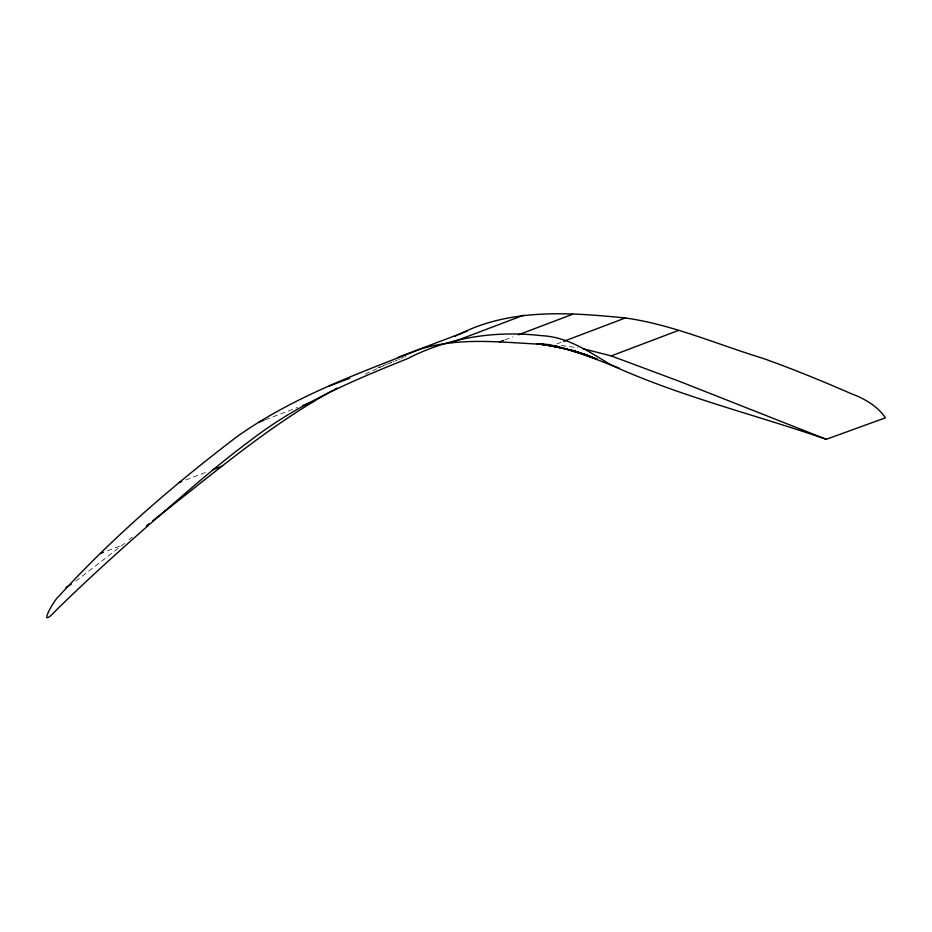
<?xml version="1.0" encoding="UTF-8"?>
<svg xmlns="http://www.w3.org/2000/svg" width="932" height="932" viewBox="0 0 932 932"><rect width="100%" height="100%" fill="white"/><g stroke="black" fill="none" stroke-linecap="round" stroke-linejoin="round"><path stroke-width="0.7" stroke-dasharray="4.66 3.5" d="M124.62 543.356L74.793 581.952M128.977 539.838L132.274 537.182M365.286 374.058L377.856 368.303M379.009 367.802L384.776 365.286M388.26 363.806L391.743 362.338L378.159 367.488M392.92 361.849L394.096 361.36M395.285 360.87L397.649 359.88M398.826 359.391L400.003 358.902M401.191 358.412L403.556 357.422M404.733 356.933L405.921 356.443M265.375 419.691L297.564 407.494M504.829 339.947L512.95 336.871M185.736 479.98L205.856 472.349M556.963 343.885L560.982 342.37M107.553 550.765L122.453 545.115M561.367 345.504L577.933 347.764"/><path stroke-width="1.4" d="M549.577 344.595C506.717 343.186 462.307 336.149 420.518 349.081C357.294 373.779 292.333 397.253 236.6 436.933C173.492 485.059 112.621 537.391 59.031 596.026C54.254 599.276 36.278 631.453 55.442 610.961C100.12 566.971 147.664 525.799 195.138 484.826C213.708 469.006 232.627 453.569 252.257 439.089C298.822 403.323 353.345 380.442 407.424 358.692C448.816 337.372 495.626 330.336 541.632 335.683C568.205 336.906 589.537 352.121 611.392 365.158C680.337 396.578 754.757 414.53 826.265 439.298L885.4 417.827C877.338 405.863 864.418 398.593 851.184 393.665C822.094 380.978 792.701 368.944 762.795 358.296C717.174 344.409 672.776 324.627 625.337 317.963C569.219 312.418 510.258 308.038 458.497 334.693M146.534 525.73L149.097 523.679M152.533 520.93C211.098 475.565 267.531 426.367 332.736 390.531M71.181 584.329L65.974 587.486M334.215 389.727L337.198 388.12M454.944 336.161L456.715 335.427M398.255 357.247L467.375 331.046M329.299 386.011L349.663 378.299M451.344 342.615L523.691 315.191M258.665 422.243L264.024 420.204M302.923 405.455L313.665 401.389M499.412 342.009L503.466 340.46M518.355 334.821L572.493 314.294M179.026 482.52L181.705 481.506M212.566 469.81L221.956 466.245M563.662 341.345L625.337 317.963M582.675 348.626L611.229 355.908L678.519 330.406M100.773 553.328L103.487 552.303M536.844 343.803L556.73 345.923M539.022 344.048L559.153 346.855L541.189 344.246L561.542 347.683L543.344 344.397L563.895 348.417L589.781 356.094L568.508 349.593L547.597 344.572M587.172 354.847L563.895 348.417L545.476 344.502L568.508 349.593L592.309 357.224L570.768 350.048L597.179 359.146L572.994 350.397L619.337 368.222M611.229 355.908L679.218 381.27L826.265 439.298"/></g></svg>
